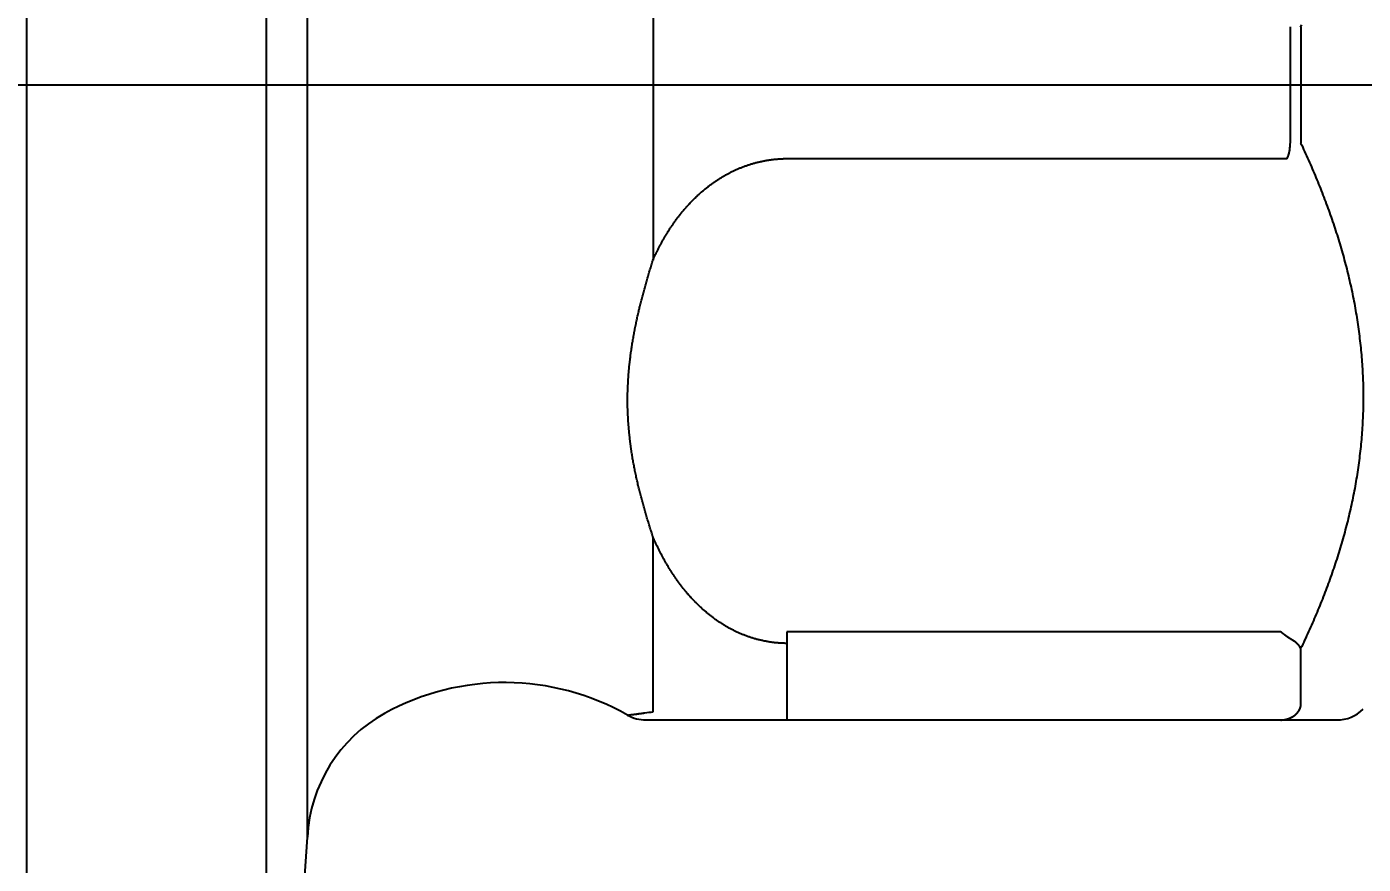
# Model space of a CAD drawing. Header units: millimetres. Extents: x 0 to 5600, y -67 to 2530.
# Drawn here: x 4169.82 to 4188.2, y 1447.81 to 1459.33 of the extents above; entities that cross this region are included whole.
import ezdxf
from ezdxf.lldxf.tags import DXFTag

# ---------------------------------------------------------------- set-up
doc = ezdxf.new("R2010")
doc.units = ezdxf.units.MM
for name, color, linetype in [('내부선 및 부속', 4, 'Continuous'), ('중심선', 1, 'DASHED'), ('치수선', 7, 'Continuous')]:
    doc.layers.add(name, color=color, linetype=linetype)
doc.styles.add('____', font='')
doc.styles.get('____').set_extended_font_data('굴림')
tags = doc.linetypes.add('DASHED', pattern=[25.72, 12.86, -12.86]).pattern_tags.tags
tags[6:7] = [DXFTag(74, 4), DXFTag(75, 0), DXFTag(340, '0'), DXFTag(46, 0.0), DXFTag(50, 0.0), DXFTag(44, 0.0), DXFTag(45, 0.0)]
tags[4:5] = [DXFTag(74, 4), DXFTag(75, 0), DXFTag(340, '0'), DXFTag(46, 0.0), DXFTag(50, 0.0), DXFTag(44, 0.0), DXFTag(45, 0.0)]
doc.dimstyles.new('MSADIM', dxfattribs={"dimtxt": 33, "dimasz": 17, "dimexe": 10, "dimexo": 7.5, "dimgap": 10, "dimtad": 0, "dimtih": 1, "dimtoh": 1, "dimdec": 0, "dimzin": 1, "dimdsep": 46, "dimtxsty": '____', "dimcen": 11.25, "dimadec": 0, "dimazin": 0, "dimtfac": 1, "dimtdec": 0, "dimtix": 1, "dimtmove": 0, "dimatfit": 3, "dimfxl": 1, "dimtolj": 1, "dimtzin": 1, "dimarcsym": 0})

# ---------------------------------------------------------------- blocks, each defined once
blk = doc.blocks.new('*D4')
at = {"layer": '치수선', "color": 0, "linetype": 'Continuous', "lineweight": -2, "transparency": 16777216}
for p, q in [((4286.213, 1483.522), (4286.213, 1286.857)), ((4146.213, 1405.872), (4146.213, 1286.857)), ((4163.213, 1296.857), (4180.281, 1296.857)), ((4269.213, 1296.857), (4252.146, 1296.857))]:
    blk.add_line(p, q, dxfattribs=at)
at = {"layer": '치수선', "color": 0, "linetype": 'Continuous', "transparency": 16777216}
for points in [[(4163.213, 1299.69), (4163.213, 1294.023), (4146.213, 1296.857)], [(4269.213, 1299.69), (4269.213, 1294.023), (4286.213, 1296.857)]]:
    blk.add_solid(points, dxfattribs=at)
at = {"layer": '치수선', "color": 0, "linetype": 'Continuous', "transparency": 16777216, "insert": (4216.213, 1296.857), "char_height": 25, "attachment_point": 5, "style": '____'}
blk.add_mtext('\\A1;140', dxfattribs=at)
blk = doc.blocks.new('*D6')
at = {"layer": '치수선', "color": 0, "linetype": 'Continuous', "lineweight": -2, "transparency": 16777216}
for p, q in [((4756.213, 1571.022), (4756.213, 1227.915)), ((4056.213, 1376.022), (4056.213, 1227.915)), ((4073.213, 1237.915), (4369.083, 1237.915)), ((4739.213, 1237.915), (4443.344, 1237.915))]:
    blk.add_line(p, q, dxfattribs=at)
at = {"layer": '치수선', "color": 0, "linetype": 'Continuous', "transparency": 16777216}
for points in [[(4073.213, 1240.748), (4073.213, 1235.081), (4056.213, 1237.915)], [(4739.213, 1240.748), (4739.213, 1235.081), (4756.213, 1237.915)]]:
    blk.add_solid(points, dxfattribs=at)
at = {"layer": '치수선', "color": 0, "linetype": 'Continuous', "transparency": 16777216, "insert": (4406.213, 1237.915), "char_height": 25, "attachment_point": 5, "style": '____'}
blk.add_mtext('\\A1;700', dxfattribs=at)

msp = doc.modelspace()

# ---------------------------------------------------------------- linework, layer by layer
at = {"layer": '내부선 및 부속', "linetype": 'Continuous'}
for p, q in [((4169.824, 1437.685), (4169.824, 1479.359)), ((4169.824, 1437.945), (4169.824, 1479.298)), ((4173.12, 1439.822), (4173.12, 1477.222)), ((4173.683, 1448.187), (4173.683, 1468.857)), ((4173.683, 1448.187), (4173.683, 1468.857)), ((4178.433, 1460.927), (4178.433, 1456.117)), ((4187.19, 1459.325), (4187.191, 1457.725)), ((4187.336, 1459.32), (4187.336, 1457.725)), ((4180.271, 1457.512), (4187.147, 1457.512)), ((4178.433, 1449.911), (4178.433, 1452.316)), ((4187.063, 1451.008), (4180.271, 1451.008)), ((4180.271, 1451.008), (4180.271, 1449.797)), ((4187.336, 1449.981), (4187.336, 1450.779)), ((4178.337, 1449.797), (4187.833, 1449.797)), ((4173.12, 1439.822), (4173.683, 1448.187))]:
    msp.add_line(p, q, dxfattribs=at)
at = {"layer": '내부선 및 부속', "linetype": 'Continuous', "flags": 128}
for points in [[(4187.335, 1459.319), (4187.349, 1459.349)], [(4187.146, 1457.512), (4187.147, 1457.513), (4187.148, 1457.515), (4187.148, 1457.516), (4187.149, 1457.517), (4187.15, 1457.518), (4187.15, 1457.519), (4187.151, 1457.52), (4187.151, 1457.522), (4187.152, 1457.523), (4187.153, 1457.524), (4187.153, 1457.525), (4187.154, 1457.526), (4187.155, 1457.528), (4187.155, 1457.529), (4187.156, 1457.53), (4187.156, 1457.531), (4187.157, 1457.532), (4187.157, 1457.534), (4187.158, 1457.535), (4187.159, 1457.536), (4187.159, 1457.537), (4187.16, 1457.539), (4187.16, 1457.54), (4187.161, 1457.541), (4187.161, 1457.542), (4187.162, 1457.543), (4187.162, 1457.545), (4187.163, 1457.546), (4187.163, 1457.547), (4187.164, 1457.548), (4187.164, 1457.55), (4187.165, 1457.551), (4187.165, 1457.552), (4187.166, 1457.554), (4187.166, 1457.555), (4187.166, 1457.556), (4187.167, 1457.557), (4187.167, 1457.559), (4187.168, 1457.56), (4187.168, 1457.561), (4187.169, 1457.562), (4187.169, 1457.564), (4187.17, 1457.565), (4187.17, 1457.566), (4187.17, 1457.568), (4187.171, 1457.569), (4187.171, 1457.57), (4187.172, 1457.571), (4187.172, 1457.573), (4187.172, 1457.574), (4187.173, 1457.575), (4187.173, 1457.577), (4187.173, 1457.578), (4187.174, 1457.579), (4187.174, 1457.58), (4187.174, 1457.582), (4187.175, 1457.583), (4187.175, 1457.584), (4187.175, 1457.586), (4187.176, 1457.587), (4187.176, 1457.588), (4187.176, 1457.59), (4187.177, 1457.591), (4187.177, 1457.592), (4187.177, 1457.593), (4187.178, 1457.595), (4187.178, 1457.596), (4187.178, 1457.597), (4187.179, 1457.599), (4187.179, 1457.6), (4187.179, 1457.601), (4187.179, 1457.603), (4187.18, 1457.604), (4187.18, 1457.605), (4187.18, 1457.607), (4187.181, 1457.608), (4187.181, 1457.609), (4187.181, 1457.611), (4187.181, 1457.612), (4187.182, 1457.613), (4187.182, 1457.615), (4187.182, 1457.616), (4187.182, 1457.617), (4187.182, 1457.619), (4187.183, 1457.62), (4187.183, 1457.621), (4187.183, 1457.623), (4187.183, 1457.624), (4187.184, 1457.625), (4187.184, 1457.627), (4187.184, 1457.628), (4187.184, 1457.629), (4187.184, 1457.631), (4187.185, 1457.632), (4187.185, 1457.633), (4187.185, 1457.635), (4187.185, 1457.636), (4187.185, 1457.637), (4187.185, 1457.639), (4187.186, 1457.64), (4187.186, 1457.64), (4187.186, 1457.641), (4187.186, 1457.643), (4187.186, 1457.644), (4187.186, 1457.645), (4187.186, 1457.647), (4187.186, 1457.648), (4187.187, 1457.649), (4187.187, 1457.651), (4187.187, 1457.652), (4187.187, 1457.653), (4187.187, 1457.655), (4187.187, 1457.656), (4187.187, 1457.657), (4187.188, 1457.659), (4187.188, 1457.66), (4187.188, 1457.661), (4187.188, 1457.663), (4187.188, 1457.664), (4187.188, 1457.665), (4187.188, 1457.667), (4187.188, 1457.668), (4187.188, 1457.669), (4187.188, 1457.671), (4187.189, 1457.672), (4187.189, 1457.673), (4187.189, 1457.675), (4187.189, 1457.676), (4187.189, 1457.678), (4187.189, 1457.679), (4187.189, 1457.68), (4187.189, 1457.682), (4187.189, 1457.683), (4187.189, 1457.684), (4187.189, 1457.686), (4187.189, 1457.687), (4187.189, 1457.688), (4187.189, 1457.69), (4187.189, 1457.691), (4187.19, 1457.692), (4187.19, 1457.694), (4187.19, 1457.695), (4187.19, 1457.696), (4187.19, 1457.698), (4187.19, 1457.699), (4187.19, 1457.7), (4187.19, 1457.702), (4187.19, 1457.703), (4187.19, 1457.704), (4187.19, 1457.706), (4187.19, 1457.707), (4187.19, 1457.709), (4187.19, 1457.71), (4187.19, 1457.711), (4187.19, 1457.713), (4187.19, 1457.714), (4187.19, 1457.715), (4187.19, 1457.717), (4187.19, 1457.718), (4187.19, 1457.719), (4187.19, 1457.719)], [(4187.335, 1457.725), (4187.349, 1457.695), (4187.363, 1457.666), (4187.376, 1457.637), (4187.39, 1457.608), (4187.403, 1457.578), (4187.416, 1457.549), (4187.43, 1457.519), (4187.443, 1457.49), (4187.456, 1457.46), (4187.469, 1457.431), (4187.482, 1457.401), (4187.495, 1457.371), (4187.507, 1457.342), (4187.52, 1457.312), (4187.533, 1457.282), (4187.545, 1457.252), (4187.557, 1457.222), (4187.57, 1457.192), (4187.582, 1457.162), (4187.594, 1457.132), (4187.606, 1457.102), (4187.618, 1457.072), (4187.63, 1457.042), (4187.641, 1457.012), (4187.653, 1456.982), (4187.665, 1456.952), (4187.676, 1456.921), (4187.687, 1456.891), (4187.699, 1456.861), (4187.71, 1456.83), (4187.721, 1456.8), (4187.732, 1456.77), (4187.742, 1456.739), (4187.753, 1456.709), (4187.764, 1456.678), (4187.774, 1456.647), (4187.785, 1456.617), (4187.795, 1456.586), (4187.805, 1456.555), (4187.815, 1456.525), (4187.825, 1456.494), (4187.835, 1456.463), (4187.845, 1456.432), (4187.854, 1456.401), (4187.864, 1456.37), (4187.873, 1456.339), (4187.882, 1456.308), (4187.891, 1456.277), (4187.9, 1456.246), (4187.909, 1456.215), (4187.918, 1456.184), (4187.927, 1456.153), (4187.935, 1456.122), (4187.944, 1456.09), (4187.952, 1456.059), (4187.96, 1456.028), (4187.968, 1455.996), (4187.976, 1455.965), (4187.984, 1455.933), (4187.991, 1455.902), (4187.999, 1455.87), (4188.006, 1455.839), (4188.013, 1455.807), (4188.021, 1455.776), (4188.028, 1455.744), (4188.034, 1455.712), (4188.041, 1455.681), (4188.048, 1455.649), (4188.054, 1455.617), (4188.06, 1455.586), (4188.067, 1455.554), (4188.073, 1455.522), (4188.079, 1455.49), (4188.084, 1455.458), (4188.09, 1455.426), (4188.095, 1455.394), (4188.101, 1455.362), (4188.106, 1455.33), (4188.111, 1455.298), (4188.116, 1455.266), (4188.121, 1455.234), (4188.125, 1455.202), (4188.13, 1455.17), (4188.134, 1455.138), (4188.138, 1455.106), (4188.142, 1455.074), (4188.146, 1455.042), (4188.15, 1455.01), (4188.154, 1454.977), (4188.157, 1454.945), (4188.161, 1454.913), (4188.164, 1454.881), (4188.167, 1454.849), (4188.17, 1454.816), (4188.172, 1454.784), (4188.175, 1454.752), (4188.177, 1454.72), (4188.18, 1454.687), (4188.182, 1454.655), (4188.184, 1454.623), (4188.184, 1454.623), (4188.186, 1454.59), (4188.187, 1454.558), (4188.189, 1454.526), (4188.19, 1454.493), (4188.191, 1454.461), (4188.192, 1454.429), (4188.193, 1454.396), (4188.194, 1454.364), (4188.195, 1454.332), (4188.195, 1454.299), (4188.195, 1454.267), (4188.195, 1454.235), (4188.195, 1454.202), (4188.195, 1454.17), (4188.195, 1454.138), (4188.194, 1454.105), (4188.193, 1454.073), (4188.192, 1454.041), (4188.191, 1454.008), (4188.19, 1453.976), (4188.189, 1453.944), (4188.187, 1453.911), (4188.186, 1453.879), (4188.184, 1453.847), (4188.182, 1453.814), (4188.18, 1453.782), (4188.177, 1453.75), (4188.175, 1453.717), (4188.172, 1453.685), (4188.17, 1453.653), (4188.167, 1453.621), (4188.164, 1453.588), (4188.16, 1453.556), (4188.157, 1453.524), (4188.154, 1453.492), (4188.15, 1453.46), (4188.146, 1453.427), (4188.142, 1453.395), (4188.138, 1453.363), (4188.134, 1453.331), (4188.129, 1453.299), (4188.125, 1453.267), (4188.12, 1453.235), (4188.115, 1453.203), (4188.11, 1453.171), (4188.105, 1453.139), (4188.1, 1453.107), (4188.095, 1453.075), (4188.089, 1453.043), (4188.083, 1453.011), (4188.078, 1452.979), (4188.072, 1452.947), (4188.066, 1452.916), (4188.059, 1452.884), (4188.053, 1452.852), (4188.046, 1452.82), (4188.04, 1452.789), (4188.033, 1452.757), (4188.026, 1452.725), (4188.019, 1452.694), (4188.012, 1452.662), (4188.004, 1452.631), (4187.997, 1452.599), (4187.989, 1452.568), (4187.982, 1452.536), (4187.974, 1452.505), (4187.966, 1452.473), (4187.958, 1452.442), (4187.949, 1452.411), (4187.941, 1452.379), (4187.932, 1452.348), (4187.924, 1452.317), (4187.915, 1452.286), (4187.906, 1452.255), (4187.897, 1452.224), (4187.888, 1452.193), (4187.879, 1452.162), (4187.869, 1452.131), (4187.86, 1452.1), (4187.85, 1452.069), (4187.84, 1452.038), (4187.83, 1452.007), (4187.82, 1451.976), (4187.81, 1451.946), (4187.8, 1451.915), (4187.79, 1451.884), (4187.779, 1451.854), (4187.769, 1451.823), (4187.758, 1451.793), (4187.747, 1451.762), (4187.736, 1451.732), (4187.725, 1451.701), (4187.714, 1451.671), (4187.703, 1451.641), (4187.692, 1451.61), (4187.68, 1451.58), (4187.669, 1451.55), (4187.657, 1451.52), (4187.645, 1451.489), (4187.633, 1451.459), (4187.633, 1451.459), (4187.622, 1451.429), (4187.609, 1451.399), (4187.597, 1451.369), (4187.585, 1451.339), (4187.573, 1451.309), (4187.56, 1451.28), (4187.548, 1451.25), (4187.535, 1451.22), (4187.522, 1451.19), (4187.51, 1451.161), (4187.497, 1451.131), (4187.484, 1451.101), (4187.471, 1451.072), (4187.457, 1451.042), (4187.444, 1451.013), (4187.431, 1450.983), (4187.417, 1450.954), (4187.404, 1450.925), (4187.39, 1450.895), (4187.377, 1450.866), (4187.363, 1450.837), (4187.349, 1450.808), (4187.335, 1450.778), (4187.335, 1450.778)], [(4178.432, 1456.117), (4178.437, 1456.127), (4178.441, 1456.137), (4178.446, 1456.147), (4178.45, 1456.157), (4178.455, 1456.167), (4178.46, 1456.177), (4178.464, 1456.187), (4178.469, 1456.196), (4178.474, 1456.206), (4178.478, 1456.216), (4178.483, 1456.226), (4178.488, 1456.236), (4178.493, 1456.246), (4178.498, 1456.255), (4178.503, 1456.265), (4178.508, 1456.275), (4178.512, 1456.285), (4178.517, 1456.294), (4178.523, 1456.304), (4178.528, 1456.314), (4178.533, 1456.323), (4178.538, 1456.333), (4178.543, 1456.343), (4178.548, 1456.352), (4178.554, 1456.362), (4178.559, 1456.371), (4178.564, 1456.381), (4178.569, 1456.391), (4178.575, 1456.4), (4178.58, 1456.41), (4178.586, 1456.419), (4178.591, 1456.429), (4178.597, 1456.438), (4178.602, 1456.447), (4178.608, 1456.457), (4178.614, 1456.466), (4178.619, 1456.475), (4178.625, 1456.485), (4178.631, 1456.494), (4178.637, 1456.503), (4178.642, 1456.513), (4178.648, 1456.522), (4178.654, 1456.531), (4178.66, 1456.54), (4178.666, 1456.55), (4178.672, 1456.559), (4178.678, 1456.568), (4178.684, 1456.577), (4178.69, 1456.586), (4178.696, 1456.595), (4178.703, 1456.604), (4178.709, 1456.613), (4178.715, 1456.622), (4178.721, 1456.631), (4178.728, 1456.64), (4178.734, 1456.649), (4178.74, 1456.658), (4178.747, 1456.667), (4178.753, 1456.675), (4178.76, 1456.684), (4178.766, 1456.693), (4178.773, 1456.702), (4178.78, 1456.71), (4178.786, 1456.719), (4178.793, 1456.728), (4178.8, 1456.736), (4178.807, 1456.745), (4178.813, 1456.754), (4178.82, 1456.762), (4178.827, 1456.771), (4178.834, 1456.779), (4178.841, 1456.788), (4178.848, 1456.796), (4178.855, 1456.804), (4178.862, 1456.813), (4178.869, 1456.821), (4178.876, 1456.829), (4178.884, 1456.838), (4178.891, 1456.846), (4178.898, 1456.854), (4178.905, 1456.862), (4178.913, 1456.87), (4178.92, 1456.878), (4178.928, 1456.886), (4178.935, 1456.894), (4178.943, 1456.902), (4178.95, 1456.91), (4178.958, 1456.918), (4178.965, 1456.926), (4178.973, 1456.934), (4178.981, 1456.942), (4178.988, 1456.949), (4178.996, 1456.957), (4179.004, 1456.965), (4179.012, 1456.972), (4179.02, 1456.98), (4179.027, 1456.988), (4179.035, 1456.995), (4179.043, 1457.003), (4179.051, 1457.01), (4179.051, 1457.01), (4179.06, 1457.018), (4179.068, 1457.025), (4179.076, 1457.032), (4179.084, 1457.04), (4179.092, 1457.047), (4179.1, 1457.054), (4179.109, 1457.061), (4179.117, 1457.068), (4179.125, 1457.075), (4179.134, 1457.082), (4179.142, 1457.089), (4179.151, 1457.096), (4179.159, 1457.103), (4179.168, 1457.11), (4179.176, 1457.117), (4179.185, 1457.124), (4179.194, 1457.13), (4179.202, 1457.137), (4179.211, 1457.144), (4179.22, 1457.15), (4179.229, 1457.157), (4179.237, 1457.163), (4179.246, 1457.17), (4179.255, 1457.176), (4179.264, 1457.182), (4179.273, 1457.189), (4179.282, 1457.195), (4179.291, 1457.201), (4179.3, 1457.207), (4179.309, 1457.213), (4179.319, 1457.219), (4179.328, 1457.225), (4179.337, 1457.231), (4179.346, 1457.237), (4179.356, 1457.243), (4179.365, 1457.249), (4179.374, 1457.255), (4179.384, 1457.26), (4179.393, 1457.266), (4179.402, 1457.272), (4179.412, 1457.277), (4179.421, 1457.282), (4179.431, 1457.288), (4179.441, 1457.293), (4179.45, 1457.298), (4179.46, 1457.304), (4179.47, 1457.309), (4179.479, 1457.314), (4179.489, 1457.319), (4179.499, 1457.324), (4179.509, 1457.329), (4179.518, 1457.334), (4179.528, 1457.339), (4179.538, 1457.343), (4179.548, 1457.348), (4179.558, 1457.353), (4179.568, 1457.357), (4179.578, 1457.362), (4179.588, 1457.366), (4179.598, 1457.371), (4179.608, 1457.375), (4179.618, 1457.379), (4179.628, 1457.384), (4179.639, 1457.388), (4179.649, 1457.392), (4179.659, 1457.396), (4179.669, 1457.4), (4179.68, 1457.404), (4179.69, 1457.407), (4179.7, 1457.411), (4179.711, 1457.415), (4179.721, 1457.418), (4179.731, 1457.422), (4179.742, 1457.426), (4179.752, 1457.429), (4179.763, 1457.432), (4179.773, 1457.436), (4179.784, 1457.439), (4179.794, 1457.442), (4179.805, 1457.445), (4179.816, 1457.448), (4179.826, 1457.451), (4179.837, 1457.454), (4179.847, 1457.457), (4179.858, 1457.46), (4179.869, 1457.462), (4179.879, 1457.465), (4179.89, 1457.467), (4179.901, 1457.47), (4179.912, 1457.472), (4179.922, 1457.475), (4179.933, 1457.477), (4179.944, 1457.479), (4179.955, 1457.481), (4179.966, 1457.483), (4179.976, 1457.485), (4179.987, 1457.487), (4179.998, 1457.489), (4180.009, 1457.491), (4180.02, 1457.493), (4180.02, 1457.493), (4180.031, 1457.494), (4180.041, 1457.496), (4180.052, 1457.497), (4180.063, 1457.499), (4180.074, 1457.5), (4180.085, 1457.501), (4180.096, 1457.503), (4180.107, 1457.504), (4180.118, 1457.505), (4180.129, 1457.506), (4180.14, 1457.507), (4180.151, 1457.508), (4180.161, 1457.508), (4180.172, 1457.509), (4180.183, 1457.51), (4180.194, 1457.51), (4180.205, 1457.511), (4180.216, 1457.511), (4180.227, 1457.512), (4180.238, 1457.512), (4180.249, 1457.512), (4180.26, 1457.512), (4180.271, 1457.512), (4180.271, 1457.512)], [(4178.432, 1452.316), (4178.427, 1452.332), (4178.422, 1452.349), (4178.416, 1452.365), (4178.411, 1452.382), (4178.406, 1452.398), (4178.4, 1452.415), (4178.395, 1452.431), (4178.39, 1452.448), (4178.384, 1452.465), (4178.379, 1452.481), (4178.374, 1452.498), (4178.369, 1452.514), (4178.364, 1452.531), (4178.359, 1452.548), (4178.354, 1452.564), (4178.349, 1452.581), (4178.344, 1452.598), (4178.339, 1452.614), (4178.334, 1452.631), (4178.329, 1452.648), (4178.324, 1452.664), (4178.319, 1452.681), (4178.314, 1452.698), (4178.31, 1452.715), (4178.305, 1452.731), (4178.3, 1452.748), (4178.296, 1452.765), (4178.291, 1452.782), (4178.286, 1452.798), (4178.282, 1452.815), (4178.277, 1452.832), (4178.273, 1452.849), (4178.268, 1452.866), (4178.264, 1452.882), (4178.26, 1452.899), (4178.255, 1452.916), (4178.251, 1452.933), (4178.247, 1452.95), (4178.243, 1452.967), (4178.238, 1452.984), (4178.234, 1453.001), (4178.23, 1453.018), (4178.226, 1453.034), (4178.222, 1453.051), (4178.218, 1453.068), (4178.215, 1453.085), (4178.211, 1453.102), (4178.207, 1453.119), (4178.203, 1453.136), (4178.2, 1453.153), (4178.196, 1453.17), (4178.192, 1453.187), (4178.189, 1453.204), (4178.185, 1453.221), (4178.182, 1453.238), (4178.178, 1453.256), (4178.175, 1453.273), (4178.172, 1453.29), (4178.169, 1453.307), (4178.166, 1453.324), (4178.162, 1453.341), (4178.159, 1453.358), (4178.156, 1453.375), (4178.153, 1453.393), (4178.15, 1453.41), (4178.148, 1453.427), (4178.145, 1453.444), (4178.142, 1453.461), (4178.139, 1453.479), (4178.137, 1453.496), (4178.134, 1453.513), (4178.132, 1453.53), (4178.129, 1453.548), (4178.127, 1453.565), (4178.125, 1453.582), (4178.122, 1453.599), (4178.12, 1453.617), (4178.118, 1453.634), (4178.116, 1453.651), (4178.114, 1453.669), (4178.112, 1453.686), (4178.11, 1453.703), (4178.108, 1453.72), (4178.106, 1453.738), (4178.105, 1453.755), (4178.103, 1453.772), (4178.102, 1453.79), (4178.1, 1453.807), (4178.099, 1453.825), (4178.097, 1453.842), (4178.096, 1453.859), (4178.095, 1453.877), (4178.093, 1453.894), (4178.092, 1453.911), (4178.091, 1453.929), (4178.09, 1453.946), (4178.089, 1453.963), (4178.088, 1453.981), (4178.087, 1453.998), (4178.087, 1454.016), (4178.087, 1454.016), (4178.086, 1454.033), (4178.085, 1454.05), (4178.085, 1454.068), (4178.084, 1454.085), (4178.084, 1454.103), (4178.084, 1454.12), (4178.083, 1454.137), (4178.083, 1454.155), (4178.083, 1454.172), (4178.083, 1454.19), (4178.083, 1454.207), (4178.083, 1454.224), (4178.083, 1454.242), (4178.084, 1454.259), (4178.084, 1454.277), (4178.084, 1454.294), (4178.085, 1454.311), (4178.085, 1454.329), (4178.086, 1454.346), (4178.086, 1454.364), (4178.087, 1454.381), (4178.088, 1454.398), (4178.089, 1454.416), (4178.09, 1454.433), (4178.091, 1454.451), (4178.092, 1454.468), (4178.093, 1454.485), (4178.094, 1454.503), (4178.095, 1454.52), (4178.096, 1454.537), (4178.098, 1454.555), (4178.099, 1454.572), (4178.101, 1454.589), (4178.102, 1454.607), (4178.104, 1454.624), (4178.105, 1454.641), (4178.107, 1454.659), (4178.109, 1454.676), (4178.111, 1454.693), (4178.113, 1454.711), (4178.115, 1454.728), (4178.117, 1454.745), (4178.119, 1454.763), (4178.121, 1454.78), (4178.123, 1454.797), (4178.125, 1454.814), (4178.128, 1454.832), (4178.13, 1454.849), (4178.132, 1454.866), (4178.135, 1454.883), (4178.137, 1454.901), (4178.14, 1454.918), (4178.143, 1454.935), (4178.145, 1454.952), (4178.148, 1454.97), (4178.151, 1454.987), (4178.154, 1455.004), (4178.157, 1455.021), (4178.16, 1455.038), (4178.163, 1455.055), (4178.166, 1455.073), (4178.169, 1455.09), (4178.172, 1455.107), (4178.175, 1455.124), (4178.178, 1455.141), (4178.182, 1455.158), (4178.185, 1455.175), (4178.188, 1455.192), (4178.192, 1455.209), (4178.195, 1455.226), (4178.199, 1455.244), (4178.202, 1455.261), (4178.206, 1455.278), (4178.21, 1455.295), (4178.213, 1455.312), (4178.217, 1455.329), (4178.221, 1455.346), (4178.225, 1455.363), (4178.229, 1455.38), (4178.233, 1455.396), (4178.236, 1455.413), (4178.24, 1455.43), (4178.245, 1455.447), (4178.249, 1455.464), (4178.253, 1455.481), (4178.257, 1455.498), (4178.261, 1455.515), (4178.265, 1455.532), (4178.27, 1455.549), (4178.274, 1455.565), (4178.278, 1455.582), (4178.283, 1455.599), (4178.287, 1455.616), (4178.291, 1455.633), (4178.296, 1455.65), (4178.3, 1455.666), (4178.305, 1455.683), (4178.309, 1455.7), (4178.314, 1455.717), (4178.319, 1455.733), (4178.319, 1455.733), (4178.323, 1455.75), (4178.328, 1455.767), (4178.333, 1455.784), (4178.337, 1455.8), (4178.342, 1455.817), (4178.347, 1455.834), (4178.352, 1455.851), (4178.357, 1455.867), (4178.362, 1455.884), (4178.367, 1455.901), (4178.371, 1455.917), (4178.376, 1455.934), (4178.381, 1455.951), (4178.386, 1455.967), (4178.391, 1455.984), (4178.396, 1456.001), (4178.402, 1456.017), (4178.407, 1456.034), (4178.412, 1456.051), (4178.417, 1456.067), (4178.422, 1456.084), (4178.427, 1456.1), (4178.432, 1456.117), (4178.432, 1456.117)], [(4180.271, 1450.85), (4180.26, 1450.85), (4180.249, 1450.85), (4180.237, 1450.851), (4180.226, 1450.851), (4180.215, 1450.851), (4180.204, 1450.852), (4180.193, 1450.852), (4180.182, 1450.853), (4180.17, 1450.854), (4180.159, 1450.854), (4180.148, 1450.855), (4180.137, 1450.856), (4180.126, 1450.857), (4180.115, 1450.858), (4180.104, 1450.859), (4180.093, 1450.861), (4180.081, 1450.862), (4180.07, 1450.863), (4180.059, 1450.865), (4180.048, 1450.867), (4180.037, 1450.868), (4180.026, 1450.87), (4180.015, 1450.872), (4180.004, 1450.874), (4179.993, 1450.876), (4179.982, 1450.878), (4179.971, 1450.88), (4179.96, 1450.882), (4179.949, 1450.884), (4179.938, 1450.887), (4179.927, 1450.889), (4179.916, 1450.892), (4179.905, 1450.894), (4179.894, 1450.897), (4179.883, 1450.899), (4179.872, 1450.902), (4179.861, 1450.905), (4179.85, 1450.908), (4179.84, 1450.911), (4179.829, 1450.914), (4179.818, 1450.917), (4179.807, 1450.921), (4179.797, 1450.924), (4179.786, 1450.927), (4179.775, 1450.931), (4179.764, 1450.934), (4179.754, 1450.938), (4179.743, 1450.941), (4179.733, 1450.945), (4179.722, 1450.949), (4179.712, 1450.953), (4179.701, 1450.957), (4179.691, 1450.961), (4179.68, 1450.965), (4179.67, 1450.969), (4179.659, 1450.973), (4179.649, 1450.978), (4179.639, 1450.982), (4179.628, 1450.986), (4179.618, 1450.991), (4179.608, 1450.995), (4179.598, 1451), (4179.587, 1451.005), (4179.577, 1451.009), (4179.567, 1451.014), (4179.557, 1451.019), (4179.547, 1451.024), (4179.537, 1451.029), (4179.527, 1451.034), (4179.517, 1451.039), (4179.507, 1451.045), (4179.497, 1451.05), (4179.487, 1451.055), (4179.478, 1451.061), (4179.468, 1451.066), (4179.458, 1451.072), (4179.448, 1451.077), (4179.439, 1451.083), (4179.429, 1451.088), (4179.42, 1451.094), (4179.41, 1451.1), (4179.4, 1451.106), (4179.391, 1451.112), (4179.382, 1451.118), (4179.372, 1451.124), (4179.363, 1451.13), (4179.353, 1451.136), (4179.344, 1451.142), (4179.335, 1451.148), (4179.326, 1451.155), (4179.316, 1451.161), (4179.307, 1451.167), (4179.298, 1451.174), (4179.289, 1451.18), (4179.28, 1451.187), (4179.271, 1451.194), (4179.262, 1451.2), (4179.253, 1451.207), (4179.244, 1451.214), (4179.235, 1451.221), (4179.235, 1451.221), (4179.226, 1451.227), (4179.218, 1451.234), (4179.209, 1451.241), (4179.2, 1451.248), (4179.191, 1451.255), (4179.183, 1451.262), (4179.174, 1451.27), (4179.166, 1451.277), (4179.157, 1451.284), (4179.149, 1451.291), (4179.14, 1451.299), (4179.132, 1451.306), (4179.123, 1451.313), (4179.115, 1451.321), (4179.107, 1451.328), (4179.099, 1451.336), (4179.09, 1451.343), (4179.082, 1451.351), (4179.074, 1451.359), (4179.066, 1451.366), (4179.058, 1451.374), (4179.05, 1451.382), (4179.042, 1451.39), (4179.034, 1451.398), (4179.026, 1451.405), (4179.018, 1451.413), (4179.01, 1451.421), (4179.003, 1451.429), (4178.995, 1451.437), (4178.987, 1451.445), (4178.979, 1451.454), (4178.972, 1451.462), (4178.964, 1451.47), (4178.957, 1451.478), (4178.949, 1451.486), (4178.942, 1451.495), (4178.934, 1451.503), (4178.927, 1451.511), (4178.92, 1451.52), (4178.912, 1451.528), (4178.905, 1451.537), (4178.898, 1451.545), (4178.891, 1451.554), (4178.883, 1451.562), (4178.876, 1451.571), (4178.869, 1451.579), (4178.862, 1451.588), (4178.855, 1451.597), (4178.848, 1451.605), (4178.841, 1451.614), (4178.834, 1451.623), (4178.827, 1451.632), (4178.821, 1451.641), (4178.814, 1451.65), (4178.807, 1451.658), (4178.8, 1451.667), (4178.794, 1451.676), (4178.787, 1451.685), (4178.78, 1451.694), (4178.774, 1451.703), (4178.767, 1451.712), (4178.761, 1451.721), (4178.754, 1451.731), (4178.748, 1451.74), (4178.742, 1451.749), (4178.735, 1451.758), (4178.729, 1451.767), (4178.723, 1451.777), (4178.717, 1451.786), (4178.71, 1451.795), (4178.704, 1451.804), (4178.698, 1451.814), (4178.692, 1451.823), (4178.686, 1451.832), (4178.68, 1451.842), (4178.674, 1451.851), (4178.668, 1451.861), (4178.662, 1451.87), (4178.656, 1451.88), (4178.65, 1451.889), (4178.645, 1451.899), (4178.639, 1451.908), (4178.633, 1451.918), (4178.628, 1451.927), (4178.622, 1451.937), (4178.616, 1451.947), (4178.611, 1451.956), (4178.605, 1451.966), (4178.6, 1451.976), (4178.594, 1451.986), (4178.589, 1451.995), (4178.583, 1452.005), (4178.578, 1452.015), (4178.573, 1452.025), (4178.567, 1452.034), (4178.562, 1452.044), (4178.557, 1452.054), (4178.552, 1452.064), (4178.546, 1452.074), (4178.541, 1452.084), (4178.541, 1452.084), (4178.536, 1452.094), (4178.531, 1452.104), (4178.526, 1452.114), (4178.521, 1452.123), (4178.516, 1452.133), (4178.511, 1452.143), (4178.506, 1452.153), (4178.502, 1452.164), (4178.497, 1452.174), (4178.492, 1452.184), (4178.487, 1452.194), (4178.482, 1452.204), (4178.478, 1452.214), (4178.473, 1452.224), (4178.468, 1452.234), (4178.464, 1452.244), (4178.459, 1452.254), (4178.455, 1452.265), (4178.45, 1452.275), (4178.446, 1452.285), (4178.441, 1452.295), (4178.437, 1452.305), (4178.432, 1452.316), (4178.432, 1452.316)], [(4187.223, 1450.895), (4187.222, 1450.895), (4187.221, 1450.896), (4187.22, 1450.897), (4187.219, 1450.897), (4187.218, 1450.898), (4187.217, 1450.898), (4187.216, 1450.899), (4187.214, 1450.9), (4187.213, 1450.9), (4187.212, 1450.901), (4187.211, 1450.901), (4187.21, 1450.902), (4187.209, 1450.903), (4187.208, 1450.903), (4187.207, 1450.904), (4187.206, 1450.905), (4187.205, 1450.905), (4187.204, 1450.906), (4187.203, 1450.907), (4187.202, 1450.907), (4187.201, 1450.908), (4187.2, 1450.908), (4187.199, 1450.909), (4187.197, 1450.91), (4187.196, 1450.91), (4187.195, 1450.911), (4187.194, 1450.912), (4187.193, 1450.912), (4187.192, 1450.913), (4187.191, 1450.914), (4187.19, 1450.914), (4187.189, 1450.915), (4187.188, 1450.916), (4187.187, 1450.916), (4187.186, 1450.917), (4187.185, 1450.918), (4187.184, 1450.918), (4187.183, 1450.919), (4187.182, 1450.92), (4187.181, 1450.92), (4187.18, 1450.921), (4187.179, 1450.922), (4187.178, 1450.922), (4187.177, 1450.923), (4187.175, 1450.924), (4187.174, 1450.924), (4187.173, 1450.925), (4187.172, 1450.926), (4187.171, 1450.926), (4187.17, 1450.927), (4187.169, 1450.928), (4187.168, 1450.928), (4187.167, 1450.929), (4187.166, 1450.93), (4187.165, 1450.93), (4187.164, 1450.931), (4187.163, 1450.932), (4187.162, 1450.933), (4187.161, 1450.933), (4187.16, 1450.934), (4187.159, 1450.935), (4187.158, 1450.935), (4187.157, 1450.936), (4187.156, 1450.937), (4187.155, 1450.937), (4187.154, 1450.938), (4187.153, 1450.939), (4187.152, 1450.94), (4187.151, 1450.94), (4187.15, 1450.941), (4187.149, 1450.942), (4187.148, 1450.942), (4187.147, 1450.943), (4187.146, 1450.944), (4187.145, 1450.945), (4187.144, 1450.945), (4187.143, 1450.946), (4187.142, 1450.947), (4187.141, 1450.947), (4187.14, 1450.948), (4187.139, 1450.949), (4187.138, 1450.95), (4187.137, 1450.95), (4187.136, 1450.951), (4187.135, 1450.952), (4187.134, 1450.952), (4187.133, 1450.953), (4187.132, 1450.954), (4187.131, 1450.955), (4187.13, 1450.955), (4187.129, 1450.956), (4187.128, 1450.957), (4187.127, 1450.958), (4187.126, 1450.958), (4187.125, 1450.959), (4187.124, 1450.96), (4187.123, 1450.961), (4187.122, 1450.961), (4187.121, 1450.962), (4187.12, 1450.963), (4187.12, 1450.963), (4187.119, 1450.963), (4187.118, 1450.964), (4187.117, 1450.965), (4187.116, 1450.966), (4187.115, 1450.966), (4187.114, 1450.967), (4187.113, 1450.968), (4187.112, 1450.969), (4187.111, 1450.969), (4187.11, 1450.97), (4187.109, 1450.971), (4187.108, 1450.972), (4187.107, 1450.972), (4187.106, 1450.973), (4187.105, 1450.974), (4187.104, 1450.975), (4187.103, 1450.975), (4187.102, 1450.976), (4187.101, 1450.977), (4187.1, 1450.978), (4187.099, 1450.979), (4187.098, 1450.979), (4187.097, 1450.98), (4187.096, 1450.981), (4187.095, 1450.982), (4187.094, 1450.982), (4187.093, 1450.983), (4187.092, 1450.984), (4187.091, 1450.985), (4187.09, 1450.985), (4187.089, 1450.986), (4187.088, 1450.987), (4187.087, 1450.988), (4187.086, 1450.989), (4187.085, 1450.989), (4187.084, 1450.99), (4187.083, 1450.991), (4187.082, 1450.992), (4187.082, 1450.992), (4187.081, 1450.993), (4187.08, 1450.994), (4187.079, 1450.995), (4187.078, 1450.996), (4187.077, 1450.996), (4187.076, 1450.997), (4187.075, 1450.998), (4187.074, 1450.999), (4187.073, 1450.999), (4187.072, 1451), (4187.071, 1451.001), (4187.07, 1451.002), (4187.069, 1451.003), (4187.068, 1451.003), (4187.067, 1451.004), (4187.066, 1451.005), (4187.065, 1451.006), (4187.064, 1451.007), (4187.063, 1451.007), (4187.062, 1451.008), (4187.062, 1451.008)], [(4187.335, 1450.779), (4187.335, 1450.78), (4187.334, 1450.781), (4187.334, 1450.782), (4187.334, 1450.783), (4187.333, 1450.783), (4187.333, 1450.784), (4187.332, 1450.785), (4187.332, 1450.786), (4187.331, 1450.787), (4187.331, 1450.788), (4187.331, 1450.789), (4187.33, 1450.79), (4187.33, 1450.791), (4187.329, 1450.792), (4187.329, 1450.793), (4187.328, 1450.794), (4187.328, 1450.795), (4187.327, 1450.795), (4187.327, 1450.796), (4187.326, 1450.797), (4187.326, 1450.798), (4187.325, 1450.799), (4187.325, 1450.8), (4187.324, 1450.801), (4187.324, 1450.802), (4187.323, 1450.803), (4187.323, 1450.803), (4187.322, 1450.804), (4187.322, 1450.805), (4187.321, 1450.806), (4187.32, 1450.807), (4187.32, 1450.808), (4187.319, 1450.809), (4187.319, 1450.81), (4187.318, 1450.81), (4187.318, 1450.811), (4187.317, 1450.812), (4187.317, 1450.813), (4187.316, 1450.814), (4187.315, 1450.815), (4187.315, 1450.816), (4187.314, 1450.816), (4187.314, 1450.817), (4187.313, 1450.818), (4187.312, 1450.819), (4187.312, 1450.82), (4187.311, 1450.82), (4187.311, 1450.821), (4187.31, 1450.822), (4187.309, 1450.823), (4187.309, 1450.824), (4187.308, 1450.825), (4187.307, 1450.825), (4187.307, 1450.826), (4187.306, 1450.827), (4187.305, 1450.828), (4187.305, 1450.829), (4187.304, 1450.829), (4187.303, 1450.83), (4187.303, 1450.831), (4187.302, 1450.832), (4187.301, 1450.833), (4187.301, 1450.833), (4187.3, 1450.834), (4187.299, 1450.835), (4187.299, 1450.836), (4187.298, 1450.836), (4187.297, 1450.837), (4187.297, 1450.838), (4187.296, 1450.839), (4187.295, 1450.839), (4187.294, 1450.84), (4187.294, 1450.841), (4187.293, 1450.842), (4187.292, 1450.842), (4187.292, 1450.843), (4187.291, 1450.844), (4187.29, 1450.845), (4187.289, 1450.845), (4187.289, 1450.846), (4187.288, 1450.847), (4187.287, 1450.848), (4187.286, 1450.848), (4187.286, 1450.849), (4187.285, 1450.85), (4187.284, 1450.85), (4187.283, 1450.851), (4187.283, 1450.852), (4187.282, 1450.853), (4187.281, 1450.853), (4187.28, 1450.854), (4187.28, 1450.855), (4187.279, 1450.855), (4187.278, 1450.856), (4187.277, 1450.857), (4187.276, 1450.857), (4187.276, 1450.858), (4187.275, 1450.859), (4187.274, 1450.859), (4187.273, 1450.86), (4187.273, 1450.86), (4187.273, 1450.861), (4187.272, 1450.861), (4187.271, 1450.862), (4187.27, 1450.863), (4187.269, 1450.863), (4187.269, 1450.864), (4187.268, 1450.865), (4187.267, 1450.865), (4187.266, 1450.866), (4187.265, 1450.867), (4187.264, 1450.867), (4187.264, 1450.868), (4187.263, 1450.869), (4187.262, 1450.869), (4187.261, 1450.87), (4187.26, 1450.87), (4187.259, 1450.871), (4187.259, 1450.872), (4187.258, 1450.872), (4187.257, 1450.873), (4187.256, 1450.874), (4187.255, 1450.874), (4187.254, 1450.875), (4187.254, 1450.875), (4187.253, 1450.876), (4187.252, 1450.877), (4187.251, 1450.877), (4187.25, 1450.878), (4187.249, 1450.878), (4187.249, 1450.879), (4187.248, 1450.879), (4187.247, 1450.88), (4187.246, 1450.881), (4187.245, 1450.881), (4187.244, 1450.882), (4187.243, 1450.882), (4187.242, 1450.883), (4187.242, 1450.884), (4187.241, 1450.884), (4187.24, 1450.885), (4187.239, 1450.885), (4187.238, 1450.886), (4187.237, 1450.886), (4187.236, 1450.887), (4187.235, 1450.887), (4187.235, 1450.888), (4187.234, 1450.888), (4187.233, 1450.889), (4187.232, 1450.89), (4187.231, 1450.89), (4187.23, 1450.891), (4187.229, 1450.891), (4187.228, 1450.892), (4187.228, 1450.892), (4187.227, 1450.893), (4187.226, 1450.893), (4187.225, 1450.894), (4187.224, 1450.894), (4187.223, 1450.895), (4187.223, 1450.895)], [(4178.083, 1449.864), (4178.084, 1449.863), (4178.085, 1449.864), (4178.085, 1449.864), (4178.086, 1449.864), (4178.087, 1449.864), (4178.088, 1449.864), (4178.089, 1449.864), (4178.09, 1449.865), (4178.09, 1449.865), (4178.091, 1449.865), (4178.092, 1449.865), (4178.093, 1449.865), (4178.094, 1449.865), (4178.095, 1449.865), (4178.095, 1449.865), (4178.096, 1449.865), (4178.097, 1449.865), (4178.098, 1449.865), (4178.099, 1449.866), (4178.1, 1449.866), (4178.1, 1449.866), (4178.101, 1449.866), (4178.102, 1449.866), (4178.103, 1449.866), (4178.104, 1449.866), (4178.105, 1449.866), (4178.105, 1449.866), (4178.106, 1449.866), (4178.107, 1449.866), (4178.108, 1449.866), (4178.109, 1449.867), (4178.11, 1449.867), (4178.11, 1449.867), (4178.111, 1449.867), (4178.112, 1449.867), (4178.113, 1449.867), (4178.114, 1449.867), (4178.115, 1449.867), (4178.115, 1449.867), (4178.116, 1449.868), (4178.117, 1449.868), (4178.118, 1449.868), (4178.119, 1449.868), (4178.12, 1449.868), (4178.12, 1449.868), (4178.121, 1449.868), (4178.122, 1449.868), (4178.123, 1449.868), (4178.124, 1449.869), (4178.125, 1449.869), (4178.125, 1449.869), (4178.126, 1449.869), (4178.127, 1449.869), (4178.128, 1449.869), (4178.129, 1449.869), (4178.129, 1449.869), (4178.13, 1449.869), (4178.131, 1449.87), (4178.132, 1449.87), (4178.133, 1449.87), (4178.134, 1449.87), (4178.134, 1449.87), (4178.135, 1449.87), (4178.136, 1449.87), (4178.137, 1449.87), (4178.138, 1449.87), (4178.139, 1449.87), (4178.139, 1449.871), (4178.14, 1449.871), (4178.141, 1449.871), (4178.142, 1449.871), (4178.143, 1449.871), (4178.144, 1449.871), (4178.144, 1449.871), (4178.145, 1449.871), (4178.146, 1449.871), (4178.147, 1449.871), (4178.148, 1449.872), (4178.149, 1449.872), (4178.149, 1449.872), (4178.15, 1449.872), (4178.151, 1449.872), (4178.152, 1449.872), (4178.153, 1449.872), (4178.154, 1449.872), (4178.154, 1449.872), (4178.155, 1449.872), (4178.156, 1449.873), (4178.157, 1449.873), (4178.158, 1449.873), (4178.159, 1449.873), (4178.159, 1449.873), (4178.16, 1449.873), (4178.161, 1449.873), (4178.162, 1449.873), (4178.163, 1449.873), (4178.163, 1449.874), (4178.164, 1449.874), (4178.165, 1449.874), (4178.166, 1449.874), (4178.166, 1449.874), (4178.167, 1449.874), (4178.168, 1449.874), (4178.168, 1449.874), (4178.169, 1449.874), (4178.17, 1449.874), (4178.171, 1449.874), (4178.172, 1449.875), (4178.173, 1449.875), (4178.173, 1449.875), (4178.174, 1449.875), (4178.175, 1449.875), (4178.176, 1449.875), (4178.177, 1449.875), (4178.178, 1449.875), (4178.178, 1449.875), (4178.179, 1449.876), (4178.18, 1449.876), (4178.181, 1449.876), (4178.182, 1449.876), (4178.183, 1449.876), (4178.183, 1449.876), (4178.184, 1449.876), (4178.185, 1449.876), (4178.186, 1449.876), (4178.187, 1449.876), (4178.188, 1449.877), (4178.188, 1449.877), (4178.189, 1449.877), (4178.19, 1449.877), (4178.191, 1449.877), (4178.192, 1449.877), (4178.193, 1449.877), (4178.193, 1449.877), (4178.194, 1449.877), (4178.195, 1449.878), (4178.196, 1449.878), (4178.197, 1449.878), (4178.198, 1449.878), (4178.198, 1449.878), (4178.199, 1449.878), (4178.2, 1449.878), (4178.201, 1449.878), (4178.202, 1449.878), (4178.202, 1449.879), (4178.203, 1449.879), (4178.204, 1449.879), (4178.205, 1449.879), (4178.206, 1449.879), (4178.207, 1449.879), (4178.207, 1449.879), (4178.208, 1449.879), (4178.209, 1449.879), (4178.21, 1449.88), (4178.211, 1449.88), (4178.212, 1449.88), (4178.212, 1449.88), (4178.213, 1449.88), (4178.214, 1449.88), (4178.215, 1449.88), (4178.216, 1449.88), (4178.217, 1449.88), (4178.217, 1449.881), (4178.218, 1449.881), (4178.219, 1449.881), (4178.22, 1449.881), (4178.221, 1449.881), (4178.222, 1449.881), (4178.222, 1449.881), (4178.223, 1449.881), (4178.224, 1449.881), (4178.225, 1449.882), (4178.226, 1449.882), (4178.227, 1449.882), (4178.227, 1449.882), (4178.228, 1449.882), (4178.229, 1449.882), (4178.23, 1449.882), (4178.231, 1449.882), (4178.232, 1449.882), (4178.232, 1449.883), (4178.233, 1449.883), (4178.234, 1449.883), (4178.235, 1449.883), (4178.236, 1449.883), (4178.236, 1449.883), (4178.237, 1449.883), (4178.238, 1449.883), (4178.239, 1449.883), (4178.24, 1449.884), (4178.241, 1449.884), (4178.241, 1449.884), (4178.242, 1449.884), (4178.243, 1449.884), (4178.244, 1449.884), (4178.245, 1449.884), (4178.246, 1449.884), (4178.246, 1449.884), (4178.247, 1449.885), (4178.248, 1449.885), (4178.249, 1449.885), (4178.249, 1449.885), (4178.25, 1449.885), (4178.251, 1449.885), (4178.251, 1449.885), (4178.252, 1449.885), (4178.253, 1449.885), (4178.254, 1449.885), (4178.255, 1449.886), (4178.256, 1449.886), (4178.256, 1449.886), (4178.257, 1449.886), (4178.258, 1449.886), (4178.259, 1449.886), (4178.26, 1449.886), (4178.261, 1449.886), (4178.261, 1449.886), (4178.262, 1449.887), (4178.263, 1449.887), (4178.264, 1449.887), (4178.265, 1449.887), (4178.265, 1449.887), (4178.266, 1449.887), (4178.267, 1449.887), (4178.268, 1449.887), (4178.269, 1449.887), (4178.27, 1449.888), (4178.27, 1449.888), (4178.271, 1449.888), (4178.272, 1449.888), (4178.273, 1449.888), (4178.274, 1449.888), (4178.275, 1449.888), (4178.275, 1449.888), (4178.276, 1449.888), (4178.277, 1449.889), (4178.278, 1449.889), (4178.279, 1449.889), (4178.28, 1449.889), (4178.28, 1449.889), (4178.281, 1449.889), (4178.282, 1449.889), (4178.283, 1449.889), (4178.284, 1449.889), (4178.285, 1449.89), (4178.285, 1449.89), (4178.286, 1449.89), (4178.287, 1449.89), (4178.288, 1449.89), (4178.289, 1449.89), (4178.29, 1449.89), (4178.29, 1449.89), (4178.291, 1449.89), (4178.292, 1449.891), (4178.293, 1449.891), (4178.294, 1449.891), (4178.294, 1449.891), (4178.295, 1449.891), (4178.296, 1449.891), (4178.297, 1449.891), (4178.298, 1449.891), (4178.299, 1449.891), (4178.299, 1449.892), (4178.3, 1449.892), (4178.301, 1449.892), (4178.302, 1449.892), (4178.303, 1449.892), (4178.304, 1449.892), (4178.304, 1449.892), (4178.305, 1449.892), (4178.306, 1449.892), (4178.307, 1449.893), (4178.308, 1449.893), (4178.309, 1449.893), (4178.309, 1449.893), (4178.31, 1449.893), (4178.311, 1449.893), (4178.312, 1449.893), (4178.313, 1449.893), (4178.314, 1449.894), (4178.314, 1449.894), (4178.315, 1449.894), (4178.316, 1449.894), (4178.317, 1449.894), (4178.318, 1449.894), (4178.319, 1449.894), (4178.319, 1449.894), (4178.32, 1449.894), (4178.321, 1449.895), (4178.321, 1449.895)], [(4187.223, 1449.84), (4187.224, 1449.841), (4187.225, 1449.842), (4187.226, 1449.842), (4187.227, 1449.843), (4187.228, 1449.843), (4187.229, 1449.844), (4187.23, 1449.845), (4187.231, 1449.845), (4187.232, 1449.846), (4187.233, 1449.846), (4187.234, 1449.847), (4187.235, 1449.848), (4187.236, 1449.848), (4187.237, 1449.849), (4187.238, 1449.85), (4187.239, 1449.85), (4187.24, 1449.851), (4187.241, 1449.851), (4187.242, 1449.852), (4187.243, 1449.853), (4187.244, 1449.853), (4187.244, 1449.854), (4187.245, 1449.855), (4187.246, 1449.855), (4187.247, 1449.856), (4187.248, 1449.857), (4187.249, 1449.858), (4187.25, 1449.858), (4187.251, 1449.859), (4187.252, 1449.86), (4187.253, 1449.86), (4187.254, 1449.861), (4187.255, 1449.862), (4187.256, 1449.863), (4187.256, 1449.863), (4187.257, 1449.864), (4187.258, 1449.865), (4187.259, 1449.865), (4187.26, 1449.866), (4187.261, 1449.867), (4187.262, 1449.868), (4187.263, 1449.868), (4187.264, 1449.869), (4187.264, 1449.87), (4187.265, 1449.871), (4187.266, 1449.872), (4187.267, 1449.872), (4187.268, 1449.873), (4187.269, 1449.874), (4187.27, 1449.875), (4187.27, 1449.875), (4187.271, 1449.876), (4187.272, 1449.877), (4187.273, 1449.878), (4187.274, 1449.879), (4187.275, 1449.88), (4187.276, 1449.88), (4187.276, 1449.881), (4187.277, 1449.882), (4187.278, 1449.883), (4187.279, 1449.884), (4187.28, 1449.885), (4187.28, 1449.885), (4187.281, 1449.886), (4187.282, 1449.887), (4187.283, 1449.888), (4187.284, 1449.889), (4187.284, 1449.89), (4187.285, 1449.89), (4187.286, 1449.891), (4187.287, 1449.892), (4187.287, 1449.893), (4187.288, 1449.894), (4187.289, 1449.895), (4187.29, 1449.896), (4187.29, 1449.897), (4187.291, 1449.898), (4187.292, 1449.898), (4187.293, 1449.899), (4187.293, 1449.9), (4187.294, 1449.901), (4187.295, 1449.902), (4187.295, 1449.903), (4187.296, 1449.904), (4187.297, 1449.905), (4187.298, 1449.906), (4187.298, 1449.907), (4187.299, 1449.908), (4187.3, 1449.909), (4187.3, 1449.91), (4187.301, 1449.91), (4187.302, 1449.911), (4187.302, 1449.912), (4187.303, 1449.913), (4187.304, 1449.914), (4187.304, 1449.915), (4187.305, 1449.916), (4187.306, 1449.917), (4187.306, 1449.918), (4187.307, 1449.919), (4187.307, 1449.919), (4187.307, 1449.92), (4187.308, 1449.921), (4187.309, 1449.922), (4187.309, 1449.923), (4187.31, 1449.924), (4187.31, 1449.925), (4187.311, 1449.926), (4187.312, 1449.927), (4187.312, 1449.928), (4187.313, 1449.929), (4187.313, 1449.93), (4187.314, 1449.931), (4187.315, 1449.932), (4187.315, 1449.933), (4187.316, 1449.934), (4187.316, 1449.935), (4187.317, 1449.936), (4187.317, 1449.937), (4187.318, 1449.938), (4187.318, 1449.939), (4187.319, 1449.94), (4187.319, 1449.941), (4187.32, 1449.942), (4187.32, 1449.943), (4187.321, 1449.944), (4187.321, 1449.946), (4187.322, 1449.947), (4187.322, 1449.948), (4187.323, 1449.949), (4187.323, 1449.95), (4187.324, 1449.951), (4187.324, 1449.952), (4187.325, 1449.953), (4187.325, 1449.954), (4187.326, 1449.955), (4187.326, 1449.956), (4187.327, 1449.957), (4187.327, 1449.958), (4187.327, 1449.959), (4187.328, 1449.96), (4187.328, 1449.961), (4187.329, 1449.963), (4187.329, 1449.964), (4187.33, 1449.965), (4187.33, 1449.966), (4187.33, 1449.967), (4187.331, 1449.968), (4187.331, 1449.969), (4187.332, 1449.97), (4187.332, 1449.971), (4187.332, 1449.972), (4187.333, 1449.973), (4187.333, 1449.975), (4187.333, 1449.976), (4187.334, 1449.977), (4187.334, 1449.978), (4187.334, 1449.979), (4187.335, 1449.98), (4187.335, 1449.981), (4187.335, 1449.981)], [(4187.062, 1449.796), (4187.063, 1449.796), (4187.065, 1449.796), (4187.066, 1449.796), (4187.067, 1449.796), (4187.068, 1449.796), (4187.069, 1449.796), (4187.07, 1449.796), (4187.071, 1449.796), (4187.072, 1449.797), (4187.073, 1449.797), (4187.074, 1449.797), (4187.075, 1449.797), (4187.076, 1449.797), (4187.077, 1449.797), (4187.078, 1449.797), (4187.079, 1449.797), (4187.08, 1449.797), (4187.081, 1449.797), (4187.082, 1449.797), (4187.084, 1449.797), (4187.085, 1449.797), (4187.086, 1449.797), (4187.087, 1449.797), (4187.088, 1449.797), (4187.089, 1449.798), (4187.09, 1449.798), (4187.091, 1449.798), (4187.092, 1449.798), (4187.093, 1449.798), (4187.094, 1449.798), (4187.095, 1449.798), (4187.096, 1449.798), (4187.097, 1449.798), (4187.098, 1449.799), (4187.099, 1449.799), (4187.1, 1449.799), (4187.101, 1449.799), (4187.103, 1449.799), (4187.104, 1449.799), (4187.105, 1449.799), (4187.106, 1449.799), (4187.107, 1449.8), (4187.108, 1449.8), (4187.109, 1449.8), (4187.11, 1449.8), (4187.111, 1449.8), (4187.112, 1449.8), (4187.113, 1449.801), (4187.114, 1449.801), (4187.115, 1449.801), (4187.116, 1449.801), (4187.117, 1449.801), (4187.118, 1449.802), (4187.119, 1449.802), (4187.12, 1449.802), (4187.121, 1449.802), (4187.122, 1449.802), (4187.123, 1449.803), (4187.125, 1449.803), (4187.126, 1449.803), (4187.127, 1449.803), (4187.128, 1449.803), (4187.129, 1449.804), (4187.13, 1449.804), (4187.131, 1449.804), (4187.132, 1449.804), (4187.133, 1449.805), (4187.134, 1449.805), (4187.135, 1449.805), (4187.136, 1449.805), (4187.137, 1449.806), (4187.138, 1449.806), (4187.139, 1449.806), (4187.14, 1449.806), (4187.141, 1449.807), (4187.142, 1449.807), (4187.143, 1449.807), (4187.144, 1449.807), (4187.145, 1449.808), (4187.146, 1449.808), (4187.147, 1449.808), (4187.148, 1449.809), (4187.149, 1449.809), (4187.15, 1449.809), (4187.151, 1449.809), (4187.152, 1449.81), (4187.153, 1449.81), (4187.154, 1449.81), (4187.155, 1449.811), (4187.156, 1449.811), (4187.157, 1449.811), (4187.158, 1449.812), (4187.159, 1449.812), (4187.16, 1449.812), (4187.161, 1449.813), (4187.163, 1449.813), (4187.164, 1449.813), (4187.165, 1449.814), (4187.166, 1449.814), (4187.167, 1449.814), (4187.167, 1449.814), (4187.168, 1449.815), (4187.169, 1449.815), (4187.17, 1449.815), (4187.171, 1449.816), (4187.172, 1449.816), (4187.173, 1449.817), (4187.174, 1449.817), (4187.174, 1449.817), (4187.175, 1449.818), (4187.176, 1449.818), (4187.177, 1449.818), (4187.178, 1449.819), (4187.179, 1449.819), (4187.18, 1449.82), (4187.181, 1449.82), (4187.182, 1449.82), (4187.183, 1449.821), (4187.184, 1449.821), (4187.185, 1449.822), (4187.186, 1449.822), (4187.187, 1449.822), (4187.188, 1449.823), (4187.189, 1449.823), (4187.19, 1449.824), (4187.191, 1449.824), (4187.192, 1449.825), (4187.193, 1449.825), (4187.194, 1449.825), (4187.195, 1449.826), (4187.196, 1449.826), (4187.197, 1449.827), (4187.198, 1449.827), (4187.199, 1449.828), (4187.2, 1449.828), (4187.201, 1449.829), (4187.202, 1449.829), (4187.203, 1449.829), (4187.204, 1449.83), (4187.205, 1449.83), (4187.205, 1449.831), (4187.206, 1449.831), (4187.207, 1449.832), (4187.208, 1449.832), (4187.209, 1449.833), (4187.21, 1449.833), (4187.211, 1449.834), (4187.212, 1449.834), (4187.213, 1449.835), (4187.214, 1449.835), (4187.215, 1449.836), (4187.216, 1449.836), (4187.217, 1449.837), (4187.218, 1449.837), (4187.218, 1449.838), (4187.219, 1449.838), (4187.22, 1449.839), (4187.221, 1449.839), (4187.222, 1449.84), (4187.223, 1449.84), (4187.223, 1449.84)]]:
    msp.add_lwpolyline(points, dxfattribs=at)
at = {"layer": '내부선 및 부속', "linetype": 'Continuous'}
for centre, radius, start, end in [((4176.392, 1446.893), 3.418, 60.3491, 118.8389), ((4175.734, 1448.089), 2.053, 118.8389, 177.2603), ((4175.734, 1448.089), 2.053, 118.8389, 177.2603), ((4176.574, 1462.428), 12.655, 277.9377, 278.4474), ((4187.833, 1450.31), 0.513, 270.0003, 315.0002), ((4178.337, 1450.31), 0.513, 240.347, 269.9977)]:
    msp.add_arc(centre, radius, start, end, dxfattribs=at)
at = {"layer": '중심선'}
msp.add_line((4208.302, 1458.522), (4015.682, 1458.522), dxfattribs=at)

# ---------------------------------------------------------------- dimensions: what is measured, and where the dimension line sits
at = {"layer": '치수선', "linetype": 'Continuous'}
for base, p1, p2, picture, middle in [((4756.213, 1237.915), (4056.213, 1383.522), (4756.213, 1578.522), '*D6', (4406.213, 1237.915)), ((4286.213, 1296.857), (4146.213, 1413.372), (4286.213, 1491.022), '*D4', (4216.213, 1296.857))]:
    dim = msp.add_linear_dim(base=base, p1=p1, p2=p2, dimstyle='MSADIM', override={"dimtxt": 25}, dxfattribs=at)
    dim.commit()
    dim.dimension.update_dxf_attribs({"geometry": picture, "text_midpoint": middle})

doc.saveas('drawing.dxf')
